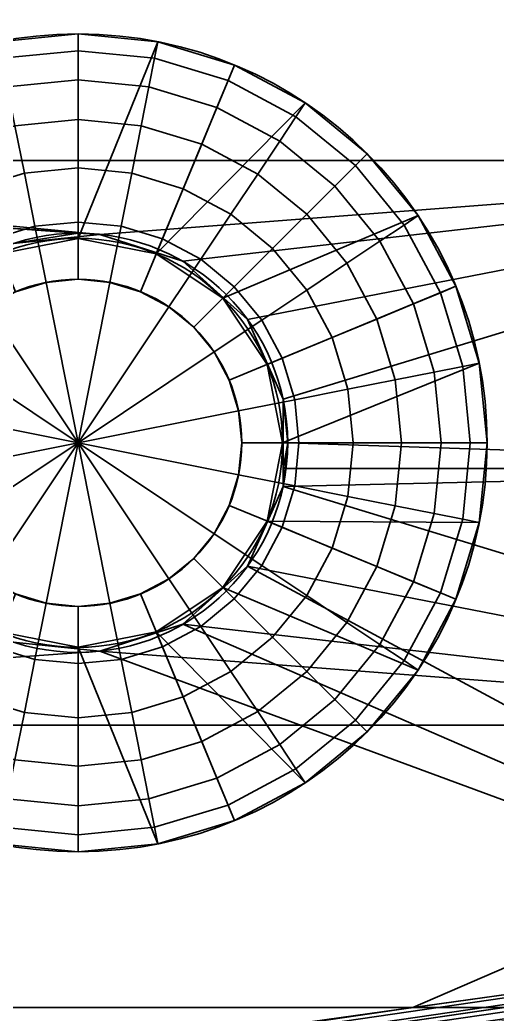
# Model space of a CAD drawing. Header units: millimetres. Extents: x 516 to 946, y 0 to 190.
# Drawn here: x 646.55 to 651.21, y 22.76 to 32.48 of the extents above; entities that cross this region are included whole.
import ezdxf

# ---------------------------------------------------------------- set-up
doc = ezdxf.new("R2010")
doc.units = ezdxf.units.MM
doc.layers.add('1', color=7, linetype='Continuous', true_color=0xffffff)

# ---------------------------------------------------------------- blocks, each defined once
blk = doc.blocks.new('UG_SURFACE_001')
at = {"layer": '1', "color": 252, "linetype": 'Continuous', "lineweight": 35}
for points in [[(141.220301, 34.119338, 3.5), (124.23677, 34.119338, 3.5), (124.23677, 31.107308, 3.5), (141.220301, 31.107308, 3.5)], [(141.220301, 31.107308, 1.5), (124.23677, 31.107308, 1.5), (124.23677, 34.119338, 1.5), (141.220301, 34.119338, 1.5)], [(124.23677, 31.107308, 3.5), (130.932659, 30.294942, 3.5), (131.780431, 30.384045, 3.5)], [(131.780431, 30.384045, 3.5), (141.220301, 31.107308, 3.5), (124.23677, 31.107308, 3.5)], [(124.23677, 31.107308, 1.5), (141.220301, 31.107308, 1.5), (131.780431, 30.384045, 1.5)], [(131.780431, 30.384045, 1.5), (130.932659, 30.294942, 1.5), (124.23677, 31.107308, 1.5)], [(141.220301, 31.107308, 3.5), (131.780431, 30.384045, 3.5), (132.591143, 30.120628, 3.5)], [(132.591143, 30.120628, 1.5), (131.780431, 30.384045, 1.5), (141.220301, 31.107308, 1.5)], [(132.591143, 30.120628, 3.5), (133.224636, 29.550236, 3.5), (141.220301, 31.107308, 3.5)], [(141.220301, 31.107308, 1.5), (133.224636, 29.550236, 1.5), (132.591143, 30.120628, 1.5)], [(141.220301, 31.107308, 3.5), (133.224636, 29.550236, 3.5), (133.571357, 28.771495, 3.5)], [(133.571357, 28.771495, 1.5), (133.224636, 29.550236, 1.5), (141.220301, 31.107308, 1.5)], [(133.571357, 28.771495, 3.5), (133.571357, 28.095275, 3.5), (141.220301, 28.095275, 3.5), (141.220301, 31.107308, 3.5)], [(133.616149, 28.345276, 1.5), (133.571357, 28.771495, 1.5), (141.220301, 31.107308, 1.5), (141.220301, 28.095275, 1.5)], [(131.780431, 30.384045, 1.5), (131.780431, 30.384045, 3.5), (130.932659, 30.294942, 3.5), (130.932659, 30.294942, 1.5)], [(132.591143, 30.120628, 1.5), (132.591143, 30.120628, 3.5), (131.780431, 30.384045, 3.5), (131.780431, 30.384045, 1.5)], [(133.224636, 29.550236, 1.5), (133.224636, 29.550236, 3.5), (132.591143, 30.120628, 3.5), (132.591143, 30.120628, 1.5)], [(133.571357, 28.771495, 1.5), (133.571357, 28.771495, 3.5), (133.224636, 29.550236, 3.5), (133.224636, 29.550236, 1.5)], [(133.571357, 28.771495, 3.5), (133.571357, 28.771495, 1.5), (133.616149, 28.345276, 1.5)], [(133.616149, 28.345276, 1.5), (133.571357, 28.095275, 3.5), (133.571357, 28.771495, 3.5)], [(133.616149, 28.345276, 1.5), (133.589879, 28.095275, 1.5), (133.571357, 28.095275, 3.5)], [(141.220301, 28.095275, 1.5), (133.589879, 28.095275, 1.5), (133.616149, 28.345276, 1.5)], [(133.571357, 27.919058, 3.5), (133.224636, 27.140316, 3.5), (141.220301, 22.821212, 3.5), (141.220301, 28.095275, 3.5)], [(141.220301, 28.095275, 1.5), (141.220301, 22.821212, 1.5), (133.224636, 27.140316, 1.5), (133.571357, 27.919058, 1.5)], [(141.220301, 28.095275, 3.5), (133.571357, 28.095275, 3.5), (133.571357, 27.919058, 3.5)], [(133.571357, 27.919058, 1.5), (133.589879, 28.095275, 1.5), (141.220301, 28.095275, 1.5)], [(133.589879, 28.095275, 1.5), (133.571357, 27.919058, 1.5), (133.571357, 27.919058, 3.5)], [(133.571357, 27.919058, 3.5), (133.571357, 28.095275, 3.5), (133.589879, 28.095275, 1.5)], [(133.224636, 27.140316, 1.5), (133.224636, 27.140316, 3.5), (133.571357, 27.919058, 3.5), (133.571357, 27.919058, 1.5)], [(141.220301, 22.821212, 3.5), (133.224636, 27.140316, 3.5), (132.591143, 26.569923, 3.5)], [(132.591143, 26.569923, 1.5), (133.224636, 27.140316, 1.5), (141.220301, 22.821212, 1.5)], [(132.591143, 26.569923, 1.5), (132.591143, 26.569923, 3.5), (133.224636, 27.140316, 3.5), (133.224636, 27.140316, 1.5)], [(132.591143, 26.569923, 3.5), (131.780431, 26.306506, 3.5), (141.220301, 22.821212, 3.5)], [(141.220301, 22.821212, 1.5), (131.780431, 26.306506, 1.5), (132.591143, 26.569923, 1.5)], [(131.780431, 26.306506, 1.5), (131.780431, 26.306506, 3.5), (132.591143, 26.569923, 3.5), (132.591143, 26.569923, 1.5)], [(124.23677, 22.821212, 3.5), (141.220301, 22.821212, 3.5), (131.780431, 26.306506, 3.5), (130.932659, 26.39561, 3.5)], [(130.932659, 26.39561, 1.5), (131.780431, 26.306506, 1.5), (141.220301, 22.821212, 1.5), (124.23677, 22.821212, 1.5)], [(130.932659, 26.39561, 1.5), (130.932659, 26.39561, 3.5), (131.780431, 26.306506, 3.5), (131.780431, 26.306506, 1.5)], [(141.220301, 22.821212, 3.5), (124.23677, 22.821212, 3.5), (124.23677, 20.059181, 3.5), (141.220301, 20.059181, 3.5)], [(141.220301, 20.059181, 1.5), (124.23677, 20.059181, 1.5), (124.23677, 22.821212, 1.5), (141.220301, 22.821212, 1.5)]]:
    blk.add_3dface(points, dxfattribs=at)
blk = doc.blocks.new('1стенка_MODEL')
at = {"layer": '1', "color": 252, "linetype": 'Continuous', "lineweight": 35, "extrusion": (0, 0, -1)}
blk.add_circle((-131.566148, 28.345276, -3.5), 2.05, dxfattribs=at)
at = {"layer": '1', "color": 252, "linetype": 'Continuous', "lineweight": 35}
blk.add_circle((131.566148, 28.345276, 1.5), 2.05, dxfattribs=at)
blk.add_blockref('UG_SURFACE_001', (0, 0), dxfattribs=at)
blk = doc.blocks.new('UG_SURFACE_005')
at = {"layer": '1', "color": 252, "linetype": 'Continuous', "lineweight": 35}
for points in [[(411.674261, 77.402897, 4.8), (7.442508, 21.037767, 4.8), (7.469615, 20.987745, 5.067878), (411.659777, 77.347077, 5.067878)], [(277.741492, 58.727622, 3.5), (260.070503, 56.263622, 3.5), (7.442508, 21.037767, 4.8), (411.674261, 77.402897, 4.8)], [(411.659777, 77.347077, 5.067878), (7.469615, 20.987745, 5.067878), (7.546807, 20.8453, 5.294975), (411.618471, 77.188112, 5.294975)], [(411.618471, 77.188112, 5.294975), (7.546807, 20.8453, 5.294975), (7.662333, 20.632116, 5.446716), (411.556661, 76.9502, 5.446716)], [(411.556661, 76.9502, 5.446716), (7.662333, 20.632116, 5.446716), (200.895414, 47.305614, 5.5), (220.703781, 50.067645, 5.5)], [(2.490418, 3.593836, 5.652241), (418.917865, 61.659507, 5.652241), (220.703781, 34.793768, 5.5), (200.895414, 32.031737, 5.5)], [(2.490418, 2.938712, 6.085787), (419.00748, 61.016876, 6.085787), (418.917865, 61.659507, 5.652241), (2.490418, 3.593836, 5.652241)], [(2.490418, 2.500972, 6.734633), (419.067353, 60.587484, 6.734633), (419.00748, 61.016876, 6.085787), (2.490418, 2.938712, 6.085787)], [(2.490418, 2.347258, 7.5), (419.088364, 60.436703, 7.5), (419.067353, 60.587484, 6.734633), (2.490418, 2.500972, 6.734633)], [(2.490418, 2.347258, 7.5), (7.683697, 3.071397, 20.8), (413.849115, 59.706151, 20.8), (419.088364, 60.436703, 15.510051)], [(419.088364, 60.436703, 15.510051), (419.088364, 60.436703, 7.5), (2.490418, 2.347258, 7.5)], [(414.080501, 59.531406, 21.294976), (413.966358, 59.668701, 21.067878), (7.581907, 3.003404, 21.067878), (7.519177, 2.860382, 21.266907)], [(7.588187, 3.007599, 21.051351), (7.581907, 3.003404, 21.067878), (413.966358, 59.668701, 21.067878)], [(413.966358, 59.668701, 21.067878), (413.849115, 59.706151, 20.8), (7.683697, 3.071397, 20.8), (7.588187, 3.007599, 21.051351)], [(414.17411, 59.315167, 21.446716), (414.080501, 59.531406, 21.294976), (7.510331, 2.840214, 21.294976), (7.485521, 2.650026, 21.418547)], [(7.519177, 2.860382, 21.266907), (7.510331, 2.840214, 21.294976), (414.080501, 59.531406, 21.294976)], [(414.232939, 59.052903, 21.500001), (414.17411, 59.315167, 21.446716), (7.479866, 2.606673, 21.446716)], [(7.485521, 2.650026, 21.418547), (7.479866, 2.606673, 21.446716), (414.17411, 59.315167, 21.446716)], [(7.479866, 2.606673, 21.446716), (7.487073, 2.406226, 21.496654), (414.232939, 59.052903, 21.500001)], [(7.487073, 2.406226, 21.496654), (7.490418, 2.337674, 21.500001), (414.232939, 59.052903, 21.500001)], [(414.232939, 59.052903, 21.500001), (7.490418, 2.337674, 21.500001), (7.490418, 1.044446, 21.500001), (414.409846, 57.784338, 21.500001)], [(124.049336, 17.297149, 3.5), (419.361919, 58.474846, 16.5), (414.409846, 57.784338, 21.500001), (7.490418, 1.044446, 21.500001)], [(419.361919, 58.474846, 16.5), (124.049336, 17.297149, 3.5), (141.220331, 19.691432, 3.5)], [(7.442508, 21.037767, 4.8), (260.070503, 56.263622, 3.5), (257.93314, 55.965591, 3.5)], [(7.442508, 21.037767, 4.8), (257.93314, 55.965591, 3.5), (240.512133, 53.536449, 3.5)], [(7.442508, 21.037767, 4.8), (240.512133, 53.536449, 3.5), (238.124758, 53.20356, 3.5)], [(7.442508, 21.037767, 4.8), (238.124758, 53.20356, 3.5), (220.703781, 50.774418, 3.5)], [(7.442508, 21.037767, 4.8), (220.703781, 50.774418, 3.5), (220.109314, 50.69153, 3.5)], [(7.442508, 21.037767, 4.8), (220.109314, 50.69153, 3.5), (200.895414, 48.012387, 3.5)], [(7.442508, 21.037767, 4.8), (200.895414, 48.012387, 3.5), (176.906765, 44.667464, 3.5)], [(7.662333, 20.632116, 5.446716), (181.975499, 44.667464, 5.5), (200.895414, 47.305614, 5.5)], [(7.442508, 21.037767, 4.8), (176.906765, 44.667464, 3.5), (161.528692, 42.523183, 3.5)], [(7.662333, 20.632116, 5.446716), (163.960055, 42.155433, 5.5), (181.975499, 44.667464, 5.5)], [(7.442508, 21.037767, 4.8), (161.528692, 42.523183, 3.5), (158.89132, 42.155433, 3.5)], [(7.442508, 21.037767, 4.8), (158.89132, 42.155433, 3.5), (141.220331, 39.691433, 3.5)], [(7.662333, 20.632116, 5.446716), (161.528692, 41.81641, 5.5), (163.960055, 42.155433, 5.5)], [(144.151688, 39.393403, 5.5), (161.528692, 41.81641, 5.5), (7.662333, 20.632116, 5.446716)], [(7.442508, 21.037767, 4.8), (141.220331, 39.691433, 3.5), (139.082953, 39.393403, 3.5)], [(139.082953, 39.393403, 3.5), (121.661969, 36.96426, 3.5), (7.442508, 21.037767, 4.8)], [(7.662333, 20.632116, 5.446716), (141.220331, 38.98466, 5.5), (144.151688, 39.393403, 5.5)], [(124.343328, 36.631372, 5.5), (141.220331, 38.98466, 5.5), (7.662333, 20.632116, 5.446716)], [(121.661969, 31.107308, 5.5), (141.220331, 31.107308, 5.5), (141.220331, 36.631372, 5.5), (124.343328, 36.631372, 5.5)], [(141.220331, 36.631372, 3.5), (141.220331, 31.107308, 3.5), (121.661969, 31.107308, 3.5), (121.661969, 36.631372, 3.5)], [(2.490418, 3.593836, 5.652241), (200.895414, 32.031737, 5.5), (194.265723, 31.107308, 5.5)], [(2.490418, 3.593836, 5.652241), (194.265723, 31.107308, 5.5), (172.664449, 28.095275, 5.5)], [(121.661969, 31.107308, 5.5), (130.932659, 30.294942, 5.5), (131.780431, 30.384045, 5.5)], [(131.780431, 30.384045, 5.5), (141.220331, 31.107308, 5.5), (121.661969, 31.107308, 5.5)], [(121.661969, 31.107308, 3.5), (141.220331, 31.107308, 3.5), (131.780431, 30.384045, 3.5), (131.566152, 30.395277, 3.5)], [(131.566152, 30.395277, 3.5), (130.932659, 30.294942, 3.5), (121.661969, 31.107308, 3.5)], [(141.220331, 31.107308, 5.5), (131.780431, 30.384045, 5.5), (132.591143, 30.120628, 5.5)], [(141.220331, 31.107308, 3.5), (132.591143, 30.120628, 3.5), (131.780431, 30.384045, 3.5)], [(132.591143, 30.120628, 5.5), (133.224636, 29.550236, 5.5), (141.220331, 31.107308, 5.5)], [(141.220331, 31.107308, 3.5), (133.224636, 29.550236, 3.5), (132.591143, 30.120628, 3.5)], [(141.220331, 31.107308, 5.5), (133.224636, 29.550236, 5.5), (133.571357, 28.771495, 5.5)], [(133.571357, 28.771495, 3.5), (133.224636, 29.550236, 3.5), (141.220331, 31.107308, 3.5)], [(133.571357, 28.771495, 5.5), (133.571357, 28.095275, 5.5), (141.220331, 28.095275, 5.5), (141.220331, 31.107308, 5.5)], [(141.220331, 31.107308, 3.5), (141.220331, 28.095275, 3.5), (133.571357, 28.095275, 3.5), (133.571357, 28.771495, 3.5)], [(130.932659, 30.294942, 5.5), (130.932659, 30.294942, 3.5), (131.566152, 30.395277, 3.5)], [(131.566152, 30.395277, 3.5), (131.780431, 30.384045, 5.5), (130.932659, 30.294942, 5.5)], [(131.566152, 30.395277, 3.5), (131.780431, 30.384045, 3.5), (131.780431, 30.384045, 5.5)], [(132.591143, 30.120628, 3.5), (132.591143, 30.120628, 5.5), (131.780431, 30.384045, 5.5), (131.780431, 30.384045, 3.5)], [(133.224636, 29.550236, 3.5), (133.224636, 29.550236, 5.5), (132.591143, 30.120628, 5.5), (132.591143, 30.120628, 3.5)], [(133.571357, 28.771495, 3.5), (133.571357, 28.771495, 5.5), (133.224636, 29.550236, 5.5), (133.224636, 29.550236, 3.5)], [(133.571357, 28.095275, 5.5), (133.571357, 28.771495, 5.5), (133.571357, 28.771495, 3.5), (133.571357, 28.095275, 3.5)], [(172.664449, 28.095275, 5.5), (161.528692, 26.542531, 5.5), (2.490418, 3.593836, 5.652241)], [(141.220331, 25.583245, 5.5), (141.220331, 28.095275, 5.5), (133.571357, 28.095275, 5.5), (133.571357, 27.919058, 5.5)], [(133.571357, 28.095275, 3.5), (133.571357, 27.919058, 3.5), (133.571357, 27.919058, 5.5), (133.571357, 28.095275, 5.5)], [(133.571357, 27.919058, 3.5), (133.571357, 28.095275, 3.5), (141.220331, 28.095275, 3.5), (141.220331, 25.583245, 3.5)], [(133.571357, 27.919058, 5.5), (133.224636, 27.140316, 5.5), (141.220331, 25.583245, 5.5)], [(133.224636, 27.140316, 3.5), (133.224636, 27.140316, 5.5), (133.571357, 27.919058, 5.5), (133.571357, 27.919058, 3.5)], [(141.220331, 25.583245, 3.5), (133.224636, 27.140316, 3.5), (133.571357, 27.919058, 3.5)], [(141.220331, 25.583245, 5.5), (133.224636, 27.140316, 5.5), (132.591143, 26.569923, 5.5)], [(132.591143, 26.569923, 3.5), (132.591143, 26.569923, 5.5), (133.224636, 27.140316, 5.5), (133.224636, 27.140316, 3.5)], [(132.591143, 26.569923, 3.5), (133.224636, 27.140316, 3.5), (141.220331, 25.583245, 3.5)], [(132.591143, 26.569923, 5.5), (131.780431, 26.306506, 5.5), (141.220331, 25.583245, 5.5)], [(131.780431, 26.306506, 3.5), (131.780431, 26.306506, 5.5), (132.591143, 26.569923, 5.5), (132.591143, 26.569923, 3.5)], [(141.220331, 25.583245, 3.5), (131.780431, 26.306506, 3.5), (132.591143, 26.569923, 3.5)], [(161.528692, 26.542531, 5.5), (154.649004, 25.583245, 5.5), (2.490418, 3.593836, 5.652241)], [(131.780431, 26.306506, 5.5), (130.932659, 26.39561, 5.5), (121.661969, 25.583245, 5.5)], [(121.661969, 25.583245, 3.5), (130.932659, 26.39561, 3.5), (131.780431, 26.306506, 3.5)], [(130.932659, 26.39561, 3.5), (130.932659, 26.39561, 5.5), (131.780431, 26.306506, 5.5), (131.780431, 26.306506, 3.5)], [(121.661969, 25.583245, 5.5), (141.220331, 25.583245, 5.5), (131.780431, 26.306506, 5.5)], [(131.780431, 26.306506, 3.5), (141.220331, 25.583245, 3.5), (121.661969, 25.583245, 3.5)], [(2.490418, 3.593836, 5.652241), (154.649004, 25.583245, 5.5), (141.220331, 23.710782, 5.5)], [(141.220331, 25.583245, 5.5), (121.661969, 25.583245, 5.5), (121.661969, 22.821212, 5.5), (134.840637, 22.821212, 5.5)], [(141.220331, 25.583245, 3.5), (141.220331, 22.821212, 3.5), (121.661969, 22.821212, 3.5), (121.661969, 25.583245, 3.5)], [(134.840637, 22.821212, 5.5), (141.220331, 23.710782, 5.5), (141.220331, 25.583245, 5.5)], [(2.490418, 3.593836, 5.652241), (141.220331, 23.710782, 5.5), (134.840637, 22.821212, 5.5)], [(2.490418, 3.593836, 5.652241), (134.840637, 22.821212, 5.5), (121.661969, 20.98361, 5.5)], [(134.840637, 22.821212, 5.5), (121.661969, 22.821212, 5.5), (121.661969, 20.98361, 5.5)], [(121.661969, 22.821212, 3.5), (141.220331, 22.821212, 3.5), (141.220331, 19.691432, 3.5), (124.049336, 17.297149, 3.5)]]:
    blk.add_3dface(points, dxfattribs=at)
blk = doc.blocks.new('4пояс_нижний_MODEL')
at = {"layer": '1', "color": 252, "linetype": 'Continuous', "lineweight": 35}
blk.add_line((2.490418, 4.366607, 5.5), (418.81217, 62.417539, 5.5), dxfattribs=at)
at = {"layer": '1', "color": 252, "linetype": 'Continuous', "lineweight": 35, "extrusion": (0, 0, -1)}
blk.add_circle((-131.566148, 28.345276, -5.5), 2.05, dxfattribs=at)
at = {"layer": '1', "color": 252, "linetype": 'Continuous', "lineweight": 35, "extrusion": (-3.29569e-16, 2.32707e-15, -1)}
blk.add_circle((-131.566148, 28.345276, -3.5), 2.05, dxfattribs=at)
at = {"layer": '1', "color": 252, "linetype": 'Continuous', "lineweight": 35}
blk.add_blockref('UG_SURFACE_005', (0, 0), dxfattribs=at)
blk = doc.blocks.new('UG_SURFACE_006')
at = {"layer": '1', "color": 252, "linetype": 'Continuous', "lineweight": 35}
for points in [[(0, 3.834946, -0.53909), (-0.748161, 3.761258, -0.53909), (-0.780361, 3.923141), (0, 4)], [(-0.765367, 1.847759), (0, 2), (0, 4), (-0.780361, 3.923141)], [(-0.780361, 3.923141, 4), (0, 4, 4), (0, 2, 4), (-0.765367, 1.847759, 4)], [(0, 4, 4), (-0.780361, 3.923141, 4), (-0.748161, 3.761258, 4.53909), (0, 3.834946, 4.53909)], [(0.748161, 3.761258, -0.53909), (0, 3.834946, -0.53909), (0, 4), (0.780361, 3.923141)], [(0.780361, 3.923141), (0, 4), (0, 2)], [(0, 2, 4), (0, 4, 4), (0.780361, 3.923141, 4)], [(0.780361, 3.923141, 4), (0, 4, 4), (0, 3.834946, 4.53909), (0.748161, 3.761258, 4.53909)], [(0, 2), (0.765367, 1.847759), (1.530734, 3.695518), (0.780361, 3.923141)], [(0.780361, 3.923141, 4), (1.530734, 3.695518, 4), (0.765367, 1.847759, 4), (0, 2, 4)], [(1.46757, 3.543028, -0.53909), (0.748161, 3.761258, -0.53909), (0.780361, 3.923141), (1.530734, 3.695518)], [(1.530734, 3.695518, 4), (0.780361, 3.923141, 4), (0.748161, 3.761258, 4.53909), (1.46757, 3.543028, 4.53909)], [(0, 3.550568, -1.025907), (-0.692681, 3.482345, -1.025907), (-0.748161, 3.761258, -0.53909), (0, 3.834946, -0.53909)], [(0, 3.834946, 4.53909), (-0.748161, 3.761258, 4.53909), (-0.692681, 3.482345, 5.025907), (0, 3.550568, 5.025907)], [(0.692681, 3.482345, -1.025907), (0, 3.550568, -1.025907), (0, 3.834946, -0.53909), (0.748161, 3.761258, -0.53909)], [(0.748161, 3.761258, 4.53909), (0, 3.834946, 4.53909), (0, 3.550568, 5.025907), (0.692681, 3.482345, 5.025907)], [(1.358744, 3.280297, -1.025907), (0.692681, 3.482345, -1.025907), (0.748161, 3.761258, -0.53909), (1.46757, 3.543028, -0.53909)], [(1.46757, 3.543028, 4.53909), (0.748161, 3.761258, 4.53909), (0.692681, 3.482345, 5.025907), (1.358744, 3.280297, 5.025907)], [(2.222281, 3.325878), (1.530734, 3.695518), (0.765367, 1.847759)], [(0.765367, 1.847759, 4), (1.530734, 3.695518, 4), (2.222281, 3.325878, 4)], [(2.130582, 3.188641, -0.53909), (1.46757, 3.543028, -0.53909), (1.530734, 3.695518), (2.222281, 3.325878)], [(2.222281, 3.325878, 4), (1.530734, 3.695518, 4), (1.46757, 3.543028, 4.53909), (2.130582, 3.188641, 4.53909)], [(0, 3.16205, -1.43446), (-0.616885, 3.101292, -1.43446), (-0.692681, 3.482345, -1.025907), (0, 3.550568, -1.025907)], [(0, 3.550568, 5.025907), (-0.692681, 3.482345, 5.025907), (-0.616885, 3.101292, 5.43446), (0, 3.16205, 5.43446)], [(0.616885, 3.101292, -1.43446), (0, 3.16205, -1.43446), (0, 3.550568, -1.025907), (0.692681, 3.482345, -1.025907)], [(0.692681, 3.482345, 5.025907), (0, 3.550568, 5.025907), (0, 3.16205, 5.43446), (0.616885, 3.101292, 5.43446)], [(1.97259, 2.952189, -1.025907), (1.358744, 3.280297, -1.025907), (1.46757, 3.543028, -0.53909), (2.130582, 3.188641, -0.53909)], [(2.130582, 3.188641, 4.53909), (1.46757, 3.543028, 4.53909), (1.358744, 3.280297, 5.025907), (1.97259, 2.952189, 5.025907)], [(1.210064, 2.921353, -1.43446), (0.616885, 3.101292, -1.43446), (0.692681, 3.482345, -1.025907), (1.358744, 3.280297, -1.025907)], [(1.358744, 3.280297, 5.025907), (0.692681, 3.482345, 5.025907), (0.616885, 3.101292, 5.43446), (1.210064, 2.921353, 5.43446)], [(0.765367, 1.847759), (1.414214, 1.414214), (2.828427, 2.828427), (2.222281, 3.325878)], [(2.222281, 3.325878, 4), (2.828427, 2.828427, 4), (1.414214, 1.414214, 4), (0.765367, 1.847759, 4)], [(2.711716, 2.711716, -0.53909), (2.130582, 3.188641, -0.53909), (2.222281, 3.325878), (2.828427, 2.828427)], [(2.828427, 2.828427, 4), (2.222281, 3.325878, 4), (2.130582, 3.188641, 4.53909), (2.711716, 2.711716, 4.53909)], [(1.756741, 2.629149, -1.43446), (1.210064, 2.921353, -1.43446), (1.358744, 3.280297, -1.025907), (1.97259, 2.952189, -1.025907)], [(1.97259, 2.952189, 5.025907), (1.358744, 3.280297, 5.025907), (1.210064, 2.921353, 5.43446), (1.756741, 2.629149, 5.43446)], [(0, 2.690134, -1.742935), (-0.524819, 2.638444, -1.742935), (-0.616885, 3.101292, -1.43446), (0, 3.16205, -1.43446)], [(0, 3.16205, 5.43446), (-0.616885, 3.101292, 5.43446), (-0.524819, 2.638444, 5.742935), (0, 2.690134, 5.742935)], [(0.524819, 2.638444, -1.742935), (0, 2.690134, -1.742935), (0, 3.16205, -1.43446), (0.616885, 3.101292, -1.43446)], [(0.616885, 3.101292, 5.43446), (0, 3.16205, 5.43446), (0, 2.690134, 5.742935), (0.524819, 2.638444, 5.742935)], [(2.510631, 2.510631, -1.025907), (1.97259, 2.952189, -1.025907), (2.130582, 3.188641, -0.53909), (2.711716, 2.711716, -0.53909)], [(2.711716, 2.711716, 4.53909), (2.130582, 3.188641, 4.53909), (1.97259, 2.952189, 5.025907), (2.510631, 2.510631, 5.025907)], [(-0.524819, 2.638444, -1.742935), (-1.02947, 2.48536, -1.742935), (-1.210064, 2.921353, -1.43446), (-0.616885, 3.101292, -1.43446)], [(-0.616885, 3.101292, 5.43446), (-1.210064, 2.921353, 5.43446), (-1.02947, 2.48536, 5.742935), (-0.524819, 2.638444, 5.742935)], [(1.02947, 2.48536, -1.742935), (0.524819, 2.638444, -1.742935), (0.616885, 3.101292, -1.43446), (1.210064, 2.921353, -1.43446)], [(1.210064, 2.921353, 5.43446), (0.616885, 3.101292, 5.43446), (0.524819, 2.638444, 5.742935), (1.02947, 2.48536, 5.742935)], [(1.494559, 2.236765, -1.742935), (1.02947, 2.48536, -1.742935), (1.210064, 2.921353, -1.43446), (1.756741, 2.629149, -1.43446)], [(1.756741, 2.629149, 5.43446), (1.210064, 2.921353, 5.43446), (1.02947, 2.48536, 5.742935), (1.494559, 2.236765, 5.742935)], [(2.235907, 2.235907, -1.43446), (1.756741, 2.629149, -1.43446), (1.97259, 2.952189, -1.025907), (2.510631, 2.510631, -1.025907)], [(2.510631, 2.510631, 5.025907), (1.97259, 2.952189, 5.025907), (1.756741, 2.629149, 5.43446), (2.235907, 2.235907, 5.43446)], [(3.325878, 2.222281), (2.828427, 2.828427), (1.414214, 1.414214)], [(1.414214, 1.414214, 4), (2.828427, 2.828427, 4), (3.325878, 2.222281, 4)], [(3.188641, 2.130582, -0.53909), (2.711716, 2.711716, -0.53909), (2.828427, 2.828427), (3.325878, 2.222281)], [(3.325878, 2.222281, 4), (2.828427, 2.828427, 4), (2.711716, 2.711716, 4.53909), (3.188641, 2.130582, 4.53909)], [(-0.421398, 2.118513, -1.934864), (-0.826603, 1.995595, -1.934864), (-1.02947, 2.48536, -1.742935), (-0.524819, 2.638444, -1.742935)], [(-0.524819, 2.638444, 5.742935), (-1.02947, 2.48536, 5.742935), (-0.826603, 1.995595, 5.934864), (-0.421398, 2.118513, 5.934864)], [(0, 2.160017, -1.934864), (-0.421398, 2.118513, -1.934864), (-0.524819, 2.638444, -1.742935), (0, 2.690134, -1.742935)], [(0, 2.690134, 5.742935), (-0.524819, 2.638444, 5.742935), (-0.421398, 2.118513, 5.934864), (0, 2.160017, 5.934864)], [(0.421398, 2.118513, -1.934864), (0, 2.160017, -1.934864), (0, 2.690134, -1.742935), (0.524819, 2.638444, -1.742935)], [(0.524819, 2.638444, 5.742935), (0, 2.690134, 5.742935), (0, 2.160017, 5.934864), (0.421398, 2.118513, 5.934864)], [(0.826603, 1.995595, -1.934864), (0.421398, 2.118513, -1.934864), (0.524819, 2.638444, -1.742935), (1.02947, 2.48536, -1.742935)], [(1.02947, 2.48536, 5.742935), (0.524819, 2.638444, 5.742935), (0.421398, 2.118513, 5.934864), (0.826603, 1.995595, 5.934864)], [(1.902212, 1.902212, -1.742935), (1.494559, 2.236765, -1.742935), (1.756741, 2.629149, -1.43446), (2.235907, 2.235907, -1.43446)], [(2.235907, 2.235907, 5.43446), (1.756741, 2.629149, 5.43446), (1.494559, 2.236765, 5.742935), (1.902212, 1.902212, 5.742935)], [(2.952189, 1.97259, -1.025907), (2.510631, 2.510631, -1.025907), (2.711716, 2.711716, -0.53909), (3.188641, 2.130582, -0.53909)], [(3.188641, 2.130582, 4.53909), (2.711716, 2.711716, 4.53909), (2.510631, 2.510631, 5.025907), (2.952189, 1.97259, 5.025907)], [(1.200041, 1.795988, -1.934864), (0.826603, 1.995595, -1.934864), (1.02947, 2.48536, -1.742935), (1.494559, 2.236765, -1.742935)], [(1.494559, 2.236765, 5.742935), (1.02947, 2.48536, 5.742935), (0.826603, 1.995595, 5.934864), (1.200041, 1.795988, 5.934864)], [(2.629149, 1.756741, -1.43446), (2.235907, 2.235907, -1.43446), (2.510631, 2.510631, -1.025907), (2.952189, 1.97259, -1.025907)], [(2.952189, 1.97259, 5.025907), (2.510631, 2.510631, 5.025907), (2.235907, 2.235907, 5.43446), (2.629149, 1.756741, 5.43446)], [(0, 1.6, -2), (-0.312145, 1.569256, -2), (-0.421398, 2.118513, -1.934864), (0, 2.160017, -1.934864)], [(0, 2.160017, 5.934864), (-0.421398, 2.118513, 5.934864), (-0.312145, 1.569256, 6), (0, 1.6, 6)], [(0.312145, 1.569256, -2), (0, 1.6, -2), (0, 2.160017, -1.934864), (0.421398, 2.118513, -1.934864)], [(0.421398, 2.118513, 5.934864), (0, 2.160017, 5.934864), (0, 1.6, 6), (0.312145, 1.569256, 6)], [(1.527363, 1.527363, -1.934864), (1.200041, 1.795988, -1.934864), (1.494559, 2.236765, -1.742935), (1.902212, 1.902212, -1.742935)], [(1.902212, 1.902212, 5.742935), (1.494559, 2.236765, 5.742935), (1.200041, 1.795988, 5.934864), (1.527363, 1.527363, 5.934864)], [(1.414214, 1.414214), (1.847759, 0.765367), (3.695518, 1.530734), (3.325878, 2.222281)], [(3.325878, 2.222281, 4), (3.695518, 1.530734, 4), (1.847759, 0.765367, 4), (1.414214, 1.414214, 4)], [(2.236765, 1.494559, -1.742935), (1.902212, 1.902212, -1.742935), (2.235907, 2.235907, -1.43446), (2.629149, 1.756741, -1.43446)], [(2.629149, 1.756741, 5.43446), (2.235907, 2.235907, 5.43446), (1.902212, 1.902212, 5.742935), (2.236765, 1.494559, 5.742935)], [(3.543028, 1.46757, -0.53909), (3.188641, 2.130582, -0.53909), (3.325878, 2.222281), (3.695518, 1.530734)], [(3.695518, 1.530734, 4), (3.325878, 2.222281, 4), (3.188641, 2.130582, 4.53909), (3.543028, 1.46757, 4.53909)], [(-0.312145, 1.569256, -2), (-0.612293, 1.478207, -2), (-0.826603, 1.995595, -1.934864), (-0.421398, 2.118513, -1.934864)], [(-0.421398, 2.118513, 5.934864), (-0.826603, 1.995595, 5.934864), (-0.612293, 1.478207, 6), (-0.312145, 1.569256, 6)], [(0.612293, 1.478207, -2), (0.312145, 1.569256, -2), (0.421398, 2.118513, -1.934864), (0.826603, 1.995595, -1.934864)], [(0.826603, 1.995595, 5.934864), (0.421398, 2.118513, 5.934864), (0.312145, 1.569256, 6), (0.612293, 1.478207, 6)], [(3.280297, 1.358744, -1.025907), (2.952189, 1.97259, -1.025907), (3.188641, 2.130582, -0.53909), (3.543028, 1.46757, -0.53909)], [(3.543028, 1.46757, 4.53909), (3.188641, 2.130582, 4.53909), (2.952189, 1.97259, 5.025907), (3.280297, 1.358744, 5.025907)], [(-0.765367, 1.847759), (-0.765367, 1.847759, 4), (0, 2, 4), (0, 2)], [(0, 2), (0, 2, 4), (0.765367, 1.847759, 4), (0.765367, 1.847759)], [(0.888912, 1.330351, -2), (0.612293, 1.478207, -2), (0.826603, 1.995595, -1.934864), (1.200041, 1.795988, -1.934864)], [(1.200041, 1.795988, 5.934864), (0.826603, 1.995595, 5.934864), (0.612293, 1.478207, 6), (0.888912, 1.330351, 6)], [(2.921353, 1.210064, -1.43446), (2.629149, 1.756741, -1.43446), (2.952189, 1.97259, -1.025907), (3.280297, 1.358744, -1.025907)], [(3.280297, 1.358744, 5.025907), (2.952189, 1.97259, 5.025907), (2.629149, 1.756741, 5.43446), (2.921353, 1.210064, 5.43446)], [(1.795988, 1.200041, -1.934864), (1.527363, 1.527363, -1.934864), (1.902212, 1.902212, -1.742935), (2.236765, 1.494559, -1.742935)], [(2.236765, 1.494559, 5.742935), (1.902212, 1.902212, 5.742935), (1.527363, 1.527363, 5.934864), (1.795988, 1.200041, 5.934864)], [(0.765367, 1.847759), (0.765367, 1.847759, 4), (1.414214, 1.414214, 4), (1.414214, 1.414214)], [(1.131371, 1.131371, -2), (0.888912, 1.330351, -2), (1.200041, 1.795988, -1.934864), (1.527363, 1.527363, -1.934864)], [(1.527363, 1.527363, 5.934864), (1.200041, 1.795988, 5.934864), (0.888912, 1.330351, 6), (1.131371, 1.131371, 6)], [(2.48536, 1.02947, -1.742935), (2.236765, 1.494559, -1.742935), (2.629149, 1.756741, -1.43446), (2.921353, 1.210064, -1.43446)], [(2.921353, 1.210064, 5.43446), (2.629149, 1.756741, 5.43446), (2.236765, 1.494559, 5.742935), (2.48536, 1.02947, 5.742935)], [(-0.888912, 1.330351, -2), (-0.612293, 1.478207, -2), (-0.312145, 1.569256, -2), (0, 0, -2)], [(-0.312145, 1.569256, 6), (-0.612293, 1.478207, 6), (-0.888912, 1.330351, 6), (0, 0, 6)], [(-0.312145, 1.569256, -2), (0, 1.6, -2), (0.312145, 1.569256, -2), (0, 0, -2)], [(0.312145, 1.569256, 6), (0, 1.6, 6), (-0.312145, 1.569256, 6), (0, 0, 6)], [(0.312145, 1.569256, -2), (0.612293, 1.478207, -2), (0.888912, 1.330351, -2), (0, 0, -2)], [(0.888912, 1.330351, 6), (0.612293, 1.478207, 6), (0.312145, 1.569256, 6), (0, 0, 6)], [(1.330351, 0.888912, -2), (1.131371, 1.131371, -2), (1.527363, 1.527363, -1.934864), (1.795988, 1.200041, -1.934864)], [(1.795988, 1.200041, 5.934864), (1.527363, 1.527363, 5.934864), (1.131371, 1.131371, 6), (1.330351, 0.888912, 6)], [(1.995595, 0.826603, -1.934864), (1.795988, 1.200041, -1.934864), (2.236765, 1.494559, -1.742935), (2.48536, 1.02947, -1.742935)], [(2.48536, 1.02947, 5.742935), (2.236765, 1.494559, 5.742935), (1.795988, 1.200041, 5.934864), (1.995595, 0.826603, 5.934864)], [(3.923141, 0.780361), (3.695518, 1.530734), (1.847759, 0.765367), (2, 0)], [(2, 0, 4), (1.847759, 0.765367, 4), (3.695518, 1.530734, 4), (3.923141, 0.780361, 4)], [(3.482345, 0.692681, -1.025907), (3.280297, 1.358744, -1.025907), (3.543028, 1.46757, -0.53909), (3.761258, 0.748161, -0.53909)], [(3.761258, 0.748161, 4.53909), (3.543028, 1.46757, 4.53909), (3.280297, 1.358744, 5.025907), (3.482345, 0.692681, 5.025907)], [(3.761258, 0.748161, -0.53909), (3.543028, 1.46757, -0.53909), (3.695518, 1.530734), (3.923141, 0.780361)], [(3.923141, 0.780361, 4), (3.695518, 1.530734, 4), (3.543028, 1.46757, 4.53909), (3.761258, 0.748161, 4.53909)], [(1.414214, 1.414214), (1.414214, 1.414214, 4), (1.847759, 0.765367, 4), (1.847759, 0.765367)], [(-1.330351, 0.888912, -2), (-1.131371, 1.131371, -2), (-0.888912, 1.330351, -2), (0, 0, -2)], [(-0.888912, 1.330351, 6), (-1.131371, 1.131371, 6), (-1.330351, 0.888912, 6), (0, 0, 6)], [(0.888912, 1.330351, -2), (1.131371, 1.131371, -2), (1.330351, 0.888912, -2), (0, 0, -2)], [(1.330351, 0.888912, 6), (1.131371, 1.131371, 6), (0.888912, 1.330351, 6), (0, 0, 6)], [(3.101292, 0.616885, -1.43446), (2.921353, 1.210064, -1.43446), (3.280297, 1.358744, -1.025907), (3.482345, 0.692681, -1.025907)], [(3.482345, 0.692681, 5.025907), (3.280297, 1.358744, 5.025907), (2.921353, 1.210064, 5.43446), (3.101292, 0.616885, 5.43446)], [(1.478207, 0.612293, -2), (1.330351, 0.888912, -2), (1.795988, 1.200041, -1.934864), (1.995595, 0.826603, -1.934864)], [(1.995595, 0.826603, 5.934864), (1.795988, 1.200041, 5.934864), (1.330351, 0.888912, 6), (1.478207, 0.612293, 6)], [(2.638444, 0.524819, -1.742935), (2.48536, 1.02947, -1.742935), (2.921353, 1.210064, -1.43446), (3.101292, 0.616885, -1.43446)], [(3.101292, 0.616885, 5.43446), (2.921353, 1.210064, 5.43446), (2.48536, 1.02947, 5.742935), (2.638444, 0.524819, 5.742935)], [(2.118513, 0.421398, -1.934864), (1.995595, 0.826603, -1.934864), (2.48536, 1.02947, -1.742935), (2.638444, 0.524819, -1.742935)], [(2.638444, 0.524819, 5.742935), (2.48536, 1.02947, 5.742935), (1.995595, 0.826603, 5.934864), (2.118513, 0.421398, 5.934864)], [(0, 0, -2), (-1.569256, 0.312145, -2), (-1.478207, 0.612293, -2), (-1.330351, 0.888912, -2)], [(-1.330351, 0.888912, 6), (-1.478207, 0.612293, 6), (-1.569256, 0.312145, 6), (0, 0, 6)], [(1.330351, 0.888912, -2), (1.478207, 0.612293, -2), (1.569256, 0.312145, -2), (0, 0, -2)], [(1.569256, 0.312145, 6), (1.478207, 0.612293, 6), (1.330351, 0.888912, 6), (0, 0, 6)], [(1.569256, 0.312145, -2), (1.478207, 0.612293, -2), (1.995595, 0.826603, -1.934864), (2.118513, 0.421398, -1.934864)], [(2.118513, 0.421398, 5.934864), (1.995595, 0.826603, 5.934864), (1.478207, 0.612293, 6), (1.569256, 0.312145, 6)], [(2, 0), (4, 0), (3.923141, 0.780361)], [(3.923141, 0.780361, 4), (4, 0, 4), (2, 0, 4)], [(3.834946, 0, -0.53909), (3.761258, 0.748161, -0.53909), (3.923141, 0.780361), (4, 0)], [(4, 0, 4), (3.923141, 0.780361, 4), (3.761258, 0.748161, 4.53909), (3.834946, 0, 4.53909)], [(1.847759, 0.765367), (1.847759, 0.765367, 4), (2, 0, 4), (2, 0)], [(3.16205, 0, -1.43446), (3.101292, 0.616885, -1.43446), (3.482345, 0.692681, -1.025907), (3.550568, 0, -1.025907)], [(3.550568, 0, 5.025907), (3.482345, 0.692681, 5.025907), (3.101292, 0.616885, 5.43446), (3.16205, 0, 5.43446)], [(3.550568, 0, -1.025907), (3.482345, 0.692681, -1.025907), (3.761258, 0.748161, -0.53909), (3.834946, 0, -0.53909)], [(3.834946, 0, 4.53909), (3.761258, 0.748161, 4.53909), (3.482345, 0.692681, 5.025907), (3.550568, 0, 5.025907)], [(2.690134, 0, -1.742935), (2.638444, 0.524819, -1.742935), (3.101292, 0.616885, -1.43446), (3.16205, 0, -1.43446)], [(3.16205, 0, 5.43446), (3.101292, 0.616885, 5.43446), (2.638444, 0.524819, 5.742935), (2.690134, 0, 5.742935)], [(2.160017, 0, -1.934864), (2.118513, 0.421398, -1.934864), (2.638444, 0.524819, -1.742935), (2.690134, 0, -1.742935)], [(2.690134, 0, 5.742935), (2.638444, 0.524819, 5.742935), (2.118513, 0.421398, 5.934864), (2.160017, 0, 5.934864)], [(1.6, 0, -2), (1.569256, 0.312145, -2), (2.118513, 0.421398, -1.934864), (2.160017, 0, -1.934864)], [(2.160017, 0, 5.934864), (2.118513, 0.421398, 5.934864), (1.569256, 0.312145, 6), (1.6, 0, 6)], [(-1.569256, -0.312145, -2), (-1.6, 0, -2), (-1.569256, 0.312145, -2), (0, 0, -2)], [(-1.569256, 0.312145, 6), (-1.6, 0, 6), (-1.569256, -0.312145, 6), (0, 0, 6)], [(1.569256, 0.312145, -2), (1.6, 0, -2), (1.569256, -0.312145, -2), (0, 0, -2)], [(1.569256, -0.312145, 6), (1.6, 0, 6), (1.569256, 0.312145, 6), (0, 0, 6)], [(-1.330351, -0.888912, -2), (-1.478207, -0.612293, -2), (-1.569256, -0.312145, -2), (0, 0, -2)], [(0, 0, 6), (-1.569256, -0.312145, 6), (-1.478207, -0.612293, 6), (-1.330351, -0.888912, 6)], [(-0.888912, -1.330351, -2), (-1.131371, -1.131371, -2), (-1.330351, -0.888912, -2), (0, 0, -2)], [(-1.330351, -0.888912, 6), (-1.131371, -1.131371, 6), (-0.888912, -1.330351, 6), (0, 0, 6)], [(-0.312145, -1.569256, -2), (-0.612293, -1.478207, -2), (-0.888912, -1.330351, -2), (0, 0, -2)], [(-0.888912, -1.330351, 6), (-0.612293, -1.478207, 6), (-0.312145, -1.569256, 6), (0, 0, 6)], [(0.312145, -1.569256, -2), (0, -1.6, -2), (-0.312145, -1.569256, -2), (0, 0, -2)], [(-0.312145, -1.569256, 6), (0, -1.6, 6), (0.312145, -1.569256, 6), (0, 0, 6)], [(1.569256, -0.312145, -2), (1.478207, -0.612293, -2), (1.330351, -0.888912, -2), (0, 0, -2)], [(1.330351, -0.888912, -2), (1.131371, -1.131371, -2), (0.888912, -1.330351, -2), (0, 0, -2)], [(0.888912, -1.330351, -2), (0.612293, -1.478207, -2), (0.312145, -1.569256, -2), (0, 0, -2)], [(0.312145, -1.569256, 6), (0.612293, -1.478207, 6), (0.888912, -1.330351, 6), (0, 0, 6)], [(0.888912, -1.330351, 6), (1.131371, -1.131371, 6), (1.330351, -0.888912, 6), (0, 0, 6)], [(1.330351, -0.888912, 6), (1.478207, -0.612293, 6), (1.569256, -0.312145, 6), (0, 0, 6)], [(1.569256, -0.312145, -2), (1.6, 0, -2), (2.160017, 0, -1.934864), (2.118513, -0.421398, -1.934864)], [(2.118513, -0.421398, 5.934864), (2.160017, 0, 5.934864), (1.6, 0, 6), (1.569256, -0.312145, 6)], [(3.923141, -0.780361), (4, 0), (2, 0), (1.847759, -0.765367)], [(2, 0), (2, 0, 4), (1.847759, -0.765367, 4), (1.847759, -0.765367)], [(1.847759, -0.765367, 4), (2, 0, 4), (4, 0, 4), (3.923141, -0.780361, 4)], [(2.118513, -0.421398, -1.934864), (2.160017, 0, -1.934864), (2.690134, 0, -1.742935), (2.638444, -0.524819, -1.742935)], [(2.638444, -0.524819, 5.742935), (2.690134, 0, 5.742935), (2.160017, 0, 5.934864), (2.118513, -0.421398, 5.934864)], [(2.638444, -0.524819, -1.742935), (2.690134, 0, -1.742935), (3.16205, 0, -1.43446), (3.101292, -0.616885, -1.43446)], [(3.101292, -0.616885, 5.43446), (3.16205, 0, 5.43446), (2.690134, 0, 5.742935), (2.638444, -0.524819, 5.742935)], [(3.101292, -0.616885, -1.43446), (3.16205, 0, -1.43446), (3.550568, 0, -1.025907), (3.482345, -0.692681, -1.025907)], [(3.482345, -0.692681, 5.025907), (3.550568, 0, 5.025907), (3.16205, 0, 5.43446), (3.101292, -0.616885, 5.43446)], [(3.482345, -0.692681, -1.025907), (3.550568, 0, -1.025907), (3.834946, 0, -0.53909), (3.761258, -0.748161, -0.53909)], [(3.761258, -0.748161, 4.53909), (3.834946, 0, 4.53909), (3.550568, 0, 5.025907), (3.482345, -0.692681, 5.025907)], [(3.761258, -0.748161, -0.53909), (3.834946, 0, -0.53909), (4, 0), (3.923141, -0.780361)], [(3.923141, -0.780361, 4), (4, 0, 4), (3.834946, 0, 4.53909), (3.761258, -0.748161, 4.53909)], [(1.478207, -0.612293, -2), (1.569256, -0.312145, -2), (2.118513, -0.421398, -1.934864), (1.995595, -0.826603, -1.934864)], [(1.995595, -0.826603, 5.934864), (2.118513, -0.421398, 5.934864), (1.569256, -0.312145, 6), (1.478207, -0.612293, 6)], [(1.995595, -0.826603, -1.934864), (2.118513, -0.421398, -1.934864), (2.638444, -0.524819, -1.742935), (2.48536, -1.02947, -1.742935)], [(2.48536, -1.02947, 5.742935), (2.638444, -0.524819, 5.742935), (2.118513, -0.421398, 5.934864), (1.995595, -0.826603, 5.934864)], [(2.48536, -1.02947, -1.742935), (2.638444, -0.524819, -1.742935), (3.101292, -0.616885, -1.43446), (2.921353, -1.210064, -1.43446)], [(2.921353, -1.210064, 5.43446), (3.101292, -0.616885, 5.43446), (2.638444, -0.524819, 5.742935), (2.48536, -1.02947, 5.742935)], [(1.330351, -0.888912, -2), (1.478207, -0.612293, -2), (1.995595, -0.826603, -1.934864), (1.795988, -1.200041, -1.934864)], [(1.795988, -1.200041, 5.934864), (1.995595, -0.826603, 5.934864), (1.478207, -0.612293, 6), (1.330351, -0.888912, 6)], [(2.921353, -1.210064, -1.43446), (3.101292, -0.616885, -1.43446), (3.482345, -0.692681, -1.025907), (3.280297, -1.358744, -1.025907)], [(3.280297, -1.358744, 5.025907), (3.482345, -0.692681, 5.025907), (3.101292, -0.616885, 5.43446), (2.921353, -1.210064, 5.43446)], [(3.325878, -2.222281), (3.695518, -1.530734), (1.847759, -0.765367), (1.414214, -1.414214)], [(1.847759, -0.765367), (1.847759, -0.765367, 4), (1.414214, -1.414214, 4), (1.414214, -1.414214)], [(1.414214, -1.414214, 4), (1.847759, -0.765367, 4), (3.695518, -1.530734, 4), (3.325878, -2.222281, 4)], [(1.847759, -0.765367), (3.695518, -1.530734), (3.923141, -0.780361)], [(3.923141, -0.780361, 4), (3.695518, -1.530734, 4), (1.847759, -0.765367, 4)], [(3.280297, -1.358744, -1.025907), (3.482345, -0.692681, -1.025907), (3.761258, -0.748161, -0.53909), (3.543028, -1.46757, -0.53909)], [(3.543028, -1.46757, 4.53909), (3.761258, -0.748161, 4.53909), (3.482345, -0.692681, 5.025907), (3.280297, -1.358744, 5.025907)], [(3.543028, -1.46757, -0.53909), (3.761258, -0.748161, -0.53909), (3.923141, -0.780361), (3.695518, -1.530734)], [(3.695518, -1.530734, 4), (3.923141, -0.780361, 4), (3.761258, -0.748161, 4.53909), (3.543028, -1.46757, 4.53909)], [(1.795988, -1.200041, -1.934864), (1.995595, -0.826603, -1.934864), (2.48536, -1.02947, -1.742935), (2.236765, -1.494559, -1.742935)], [(2.236765, -1.494559, 5.742935), (2.48536, -1.02947, 5.742935), (1.995595, -0.826603, 5.934864), (1.795988, -1.200041, 5.934864)], [(1.131371, -1.131371, -2), (1.330351, -0.888912, -2), (1.795988, -1.200041, -1.934864), (1.527363, -1.527363, -1.934864)], [(1.527363, -1.527363, 5.934864), (1.795988, -1.200041, 5.934864), (1.330351, -0.888912, 6), (1.131371, -1.131371, 6)], [(2.236765, -1.494559, -1.742935), (2.48536, -1.02947, -1.742935), (2.921353, -1.210064, -1.43446), (2.629149, -1.756741, -1.43446)], [(2.629149, -1.756741, 5.43446), (2.921353, -1.210064, 5.43446), (2.48536, -1.02947, 5.742935), (2.236765, -1.494559, 5.742935)], [(0.888912, -1.330351, -2), (1.131371, -1.131371, -2), (1.527363, -1.527363, -1.934864), (1.200041, -1.795988, -1.934864)], [(1.200041, -1.795988, 5.934864), (1.527363, -1.527363, 5.934864), (1.131371, -1.131371, 6), (0.888912, -1.330351, 6)], [(1.527363, -1.527363, -1.934864), (1.795988, -1.200041, -1.934864), (2.236765, -1.494559, -1.742935), (1.902212, -1.902212, -1.742935)], [(1.902212, -1.902212, 5.742935), (2.236765, -1.494559, 5.742935), (1.795988, -1.200041, 5.934864), (1.527363, -1.527363, 5.934864)], [(2.629149, -1.756741, -1.43446), (2.921353, -1.210064, -1.43446), (3.280297, -1.358744, -1.025907), (2.952189, -1.97259, -1.025907)], [(2.952189, -1.97259, 5.025907), (3.280297, -1.358744, 5.025907), (2.921353, -1.210064, 5.43446), (2.629149, -1.756741, 5.43446)], [(0.612293, -1.478207, -2), (0.888912, -1.330351, -2), (1.200041, -1.795988, -1.934864), (0.826603, -1.995595, -1.934864)], [(0.826603, -1.995595, 5.934864), (1.200041, -1.795988, 5.934864), (0.888912, -1.330351, 6), (0.612293, -1.478207, 6)], [(2.952189, -1.97259, -1.025907), (3.280297, -1.358744, -1.025907), (3.543028, -1.46757, -0.53909), (3.188641, -2.130582, -0.53909)], [(3.188641, -2.130582, 4.53909), (3.543028, -1.46757, 4.53909), (3.280297, -1.358744, 5.025907), (2.952189, -1.97259, 5.025907)], [(2.222281, -3.325878), (2.828427, -2.828427), (1.414214, -1.414214), (0.765367, -1.847759)], [(1.414214, -1.414214), (1.414214, -1.414214, 4), (0.765367, -1.847759, 4), (0.765367, -1.847759)], [(0.765367, -1.847759, 4), (1.414214, -1.414214, 4), (2.828427, -2.828427, 4), (2.222281, -3.325878, 4)], [(1.414214, -1.414214), (2.828427, -2.828427), (3.325878, -2.222281)], [(3.325878, -2.222281, 4), (2.828427, -2.828427, 4), (1.414214, -1.414214, 4)], [(-0.612293, -1.478207, -2), (-0.312145, -1.569256, -2), (-0.421398, -2.118513, -1.934864), (-0.826603, -1.995595, -1.934864)], [(-0.826603, -1.995595, 5.934864), (-0.421398, -2.118513, 5.934864), (-0.312145, -1.569256, 6), (-0.612293, -1.478207, 6)], [(0.312145, -1.569256, -2), (0.612293, -1.478207, -2), (0.826603, -1.995595, -1.934864), (0.421398, -2.118513, -1.934864)], [(0.421398, -2.118513, 5.934864), (0.826603, -1.995595, 5.934864), (0.612293, -1.478207, 6), (0.312145, -1.569256, 6)], [(1.200041, -1.795988, -1.934864), (1.527363, -1.527363, -1.934864), (1.902212, -1.902212, -1.742935), (1.494559, -2.236765, -1.742935)], [(1.494559, -2.236765, 5.742935), (1.902212, -1.902212, 5.742935), (1.527363, -1.527363, 5.934864), (1.200041, -1.795988, 5.934864)], [(1.902212, -1.902212, -1.742935), (2.236765, -1.494559, -1.742935), (2.629149, -1.756741, -1.43446), (2.235907, -2.235907, -1.43446)], [(2.235907, -2.235907, 5.43446), (2.629149, -1.756741, 5.43446), (2.236765, -1.494559, 5.742935), (1.902212, -1.902212, 5.742935)], [(3.188641, -2.130582, -0.53909), (3.543028, -1.46757, -0.53909), (3.695518, -1.530734), (3.325878, -2.222281)], [(3.325878, -2.222281, 4), (3.695518, -1.530734, 4), (3.543028, -1.46757, 4.53909), (3.188641, -2.130582, 4.53909)], [(-0.312145, -1.569256, -2), (0, -1.6, -2), (0, -2.160017, -1.934864), (-0.421398, -2.118513, -1.934864)], [(-0.421398, -2.118513, 5.934864), (0, -2.160017, 5.934864), (0, -1.6, 6), (-0.312145, -1.569256, 6)], [(0, -1.6, -2), (0.312145, -1.569256, -2), (0.421398, -2.118513, -1.934864), (0, -2.160017, -1.934864)], [(0, -2.160017, 5.934864), (0.421398, -2.118513, 5.934864), (0.312145, -1.569256, 6), (0, -1.6, 6)], [(-0.780361, -3.923141), (0, -4), (0, -2), (-0.765367, -1.847759)], [(-0.765367, -1.847759, 4), (0, -2, 4), (0, -4, 4), (-0.780361, -3.923141, 4)], [(0, -2), (0, -2, 4), (-0.765367, -1.847759, 4), (-0.765367, -1.847759)], [(0.780361, -3.923141), (1.530734, -3.695518), (0.765367, -1.847759), (0, -2)], [(0.765367, -1.847759), (0.765367, -1.847759, 4), (0, -2, 4), (0, -2)], [(0, -2, 4), (0.765367, -1.847759, 4), (1.530734, -3.695518, 4), (0.780361, -3.923141, 4)], [(0.765367, -1.847759), (1.530734, -3.695518), (2.222281, -3.325878)], [(2.222281, -3.325878, 4), (1.530734, -3.695518, 4), (0.765367, -1.847759, 4)], [(0.826603, -1.995595, -1.934864), (1.200041, -1.795988, -1.934864), (1.494559, -2.236765, -1.742935), (1.02947, -2.48536, -1.742935)], [(1.02947, -2.48536, 5.742935), (1.494559, -2.236765, 5.742935), (1.200041, -1.795988, 5.934864), (0.826603, -1.995595, 5.934864)], [(2.235907, -2.235907, -1.43446), (2.629149, -1.756741, -1.43446), (2.952189, -1.97259, -1.025907), (2.510631, -2.510631, -1.025907)], [(2.510631, -2.510631, 5.025907), (2.952189, -1.97259, 5.025907), (2.629149, -1.756741, 5.43446), (2.235907, -2.235907, 5.43446)], [(1.494559, -2.236765, -1.742935), (1.902212, -1.902212, -1.742935), (2.235907, -2.235907, -1.43446), (1.756741, -2.629149, -1.43446)], [(1.756741, -2.629149, 5.43446), (2.235907, -2.235907, 5.43446), (1.902212, -1.902212, 5.742935), (1.494559, -2.236765, 5.742935)], [(-0.826603, -1.995595, -1.934864), (-0.421398, -2.118513, -1.934864), (-0.524819, -2.638444, -1.742935), (-1.02947, -2.48536, -1.742935)], [(-1.02947, -2.48536, 5.742935), (-0.524819, -2.638444, 5.742935), (-0.421398, -2.118513, 5.934864), (-0.826603, -1.995595, 5.934864)], [(0, -2), (0, -4), (0.780361, -3.923141)], [(0.780361, -3.923141, 4), (0, -4, 4), (0, -2, 4)], [(0.421398, -2.118513, -1.934864), (0.826603, -1.995595, -1.934864), (1.02947, -2.48536, -1.742935), (0.524819, -2.638444, -1.742935)], [(0.524819, -2.638444, 5.742935), (1.02947, -2.48536, 5.742935), (0.826603, -1.995595, 5.934864), (0.421398, -2.118513, 5.934864)], [(2.510631, -2.510631, -1.025907), (2.952189, -1.97259, -1.025907), (3.188641, -2.130582, -0.53909), (2.711716, -2.711716, -0.53909)], [(2.711716, -2.711716, 4.53909), (3.188641, -2.130582, 4.53909), (2.952189, -1.97259, 5.025907), (2.510631, -2.510631, 5.025907)], [(-0.421398, -2.118513, -1.934864), (0, -2.160017, -1.934864), (0, -2.690134, -1.742935), (-0.524819, -2.638444, -1.742935)], [(-0.524819, -2.638444, 5.742935), (0, -2.690134, 5.742935), (0, -2.160017, 5.934864), (-0.421398, -2.118513, 5.934864)], [(0, -2.160017, -1.934864), (0.421398, -2.118513, -1.934864), (0.524819, -2.638444, -1.742935), (0, -2.690134, -1.742935)], [(0, -2.690134, 5.742935), (0.524819, -2.638444, 5.742935), (0.421398, -2.118513, 5.934864), (0, -2.160017, 5.934864)], [(2.711716, -2.711716, -0.53909), (3.188641, -2.130582, -0.53909), (3.325878, -2.222281), (2.828427, -2.828427)], [(2.828427, -2.828427, 4), (3.325878, -2.222281, 4), (3.188641, -2.130582, 4.53909), (2.711716, -2.711716, 4.53909)], [(1.02947, -2.48536, -1.742935), (1.494559, -2.236765, -1.742935), (1.756741, -2.629149, -1.43446), (1.210064, -2.921353, -1.43446)], [(1.210064, -2.921353, 5.43446), (1.756741, -2.629149, 5.43446), (1.494559, -2.236765, 5.742935), (1.02947, -2.48536, 5.742935)], [(1.756741, -2.629149, -1.43446), (2.235907, -2.235907, -1.43446), (2.510631, -2.510631, -1.025907), (1.97259, -2.952189, -1.025907)], [(1.97259, -2.952189, 5.025907), (2.510631, -2.510631, 5.025907), (2.235907, -2.235907, 5.43446), (1.756741, -2.629149, 5.43446)], [(-1.02947, -2.48536, -1.742935), (-0.524819, -2.638444, -1.742935), (-0.616885, -3.101292, -1.43446), (-1.210064, -2.921353, -1.43446)], [(-1.210064, -2.921353, 5.43446), (-0.616885, -3.101292, 5.43446), (-0.524819, -2.638444, 5.742935), (-1.02947, -2.48536, 5.742935)], [(0.524819, -2.638444, -1.742935), (1.02947, -2.48536, -1.742935), (1.210064, -2.921353, -1.43446), (0.616885, -3.101292, -1.43446)], [(0.616885, -3.101292, 5.43446), (1.210064, -2.921353, 5.43446), (1.02947, -2.48536, 5.742935), (0.524819, -2.638444, 5.742935)], [(1.97259, -2.952189, -1.025907), (2.510631, -2.510631, -1.025907), (2.711716, -2.711716, -0.53909), (2.130582, -3.188641, -0.53909)], [(2.130582, -3.188641, 4.53909), (2.711716, -2.711716, 4.53909), (2.510631, -2.510631, 5.025907), (1.97259, -2.952189, 5.025907)], [(-0.524819, -2.638444, -1.742935), (0, -2.690134, -1.742935), (0, -3.16205, -1.43446), (-0.616885, -3.101292, -1.43446)], [(-0.616885, -3.101292, 5.43446), (0, -3.16205, 5.43446), (0, -2.690134, 5.742935), (-0.524819, -2.638444, 5.742935)], [(0, -2.690134, -1.742935), (0.524819, -2.638444, -1.742935), (0.616885, -3.101292, -1.43446), (0, -3.16205, -1.43446)], [(0, -3.16205, 5.43446), (0.616885, -3.101292, 5.43446), (0.524819, -2.638444, 5.742935), (0, -2.690134, 5.742935)], [(1.210064, -2.921353, -1.43446), (1.756741, -2.629149, -1.43446), (1.97259, -2.952189, -1.025907), (1.358744, -3.280297, -1.025907)], [(1.358744, -3.280297, 5.025907), (1.97259, -2.952189, 5.025907), (1.756741, -2.629149, 5.43446), (1.210064, -2.921353, 5.43446)], [(2.130582, -3.188641, -0.53909), (2.711716, -2.711716, -0.53909), (2.828427, -2.828427), (2.222281, -3.325878)], [(2.222281, -3.325878, 4), (2.828427, -2.828427, 4), (2.711716, -2.711716, 4.53909), (2.130582, -3.188641, 4.53909)], [(0.616885, -3.101292, -1.43446), (1.210064, -2.921353, -1.43446), (1.358744, -3.280297, -1.025907), (0.692681, -3.482345, -1.025907)], [(0.692681, -3.482345, 5.025907), (1.358744, -3.280297, 5.025907), (1.210064, -2.921353, 5.43446), (0.616885, -3.101292, 5.43446)], [(1.358744, -3.280297, -1.025907), (1.97259, -2.952189, -1.025907), (2.130582, -3.188641, -0.53909), (1.46757, -3.543028, -0.53909)], [(1.46757, -3.543028, 4.53909), (2.130582, -3.188641, 4.53909), (1.97259, -2.952189, 5.025907), (1.358744, -3.280297, 5.025907)], [(-0.616885, -3.101292, -1.43446), (0, -3.16205, -1.43446), (0, -3.550568, -1.025907), (-0.692681, -3.482345, -1.025907)], [(-0.692681, -3.482345, 5.025907), (0, -3.550568, 5.025907), (0, -3.16205, 5.43446), (-0.616885, -3.101292, 5.43446)], [(0, -3.16205, -1.43446), (0.616885, -3.101292, -1.43446), (0.692681, -3.482345, -1.025907), (0, -3.550568, -1.025907)], [(0, -3.550568, 5.025907), (0.692681, -3.482345, 5.025907), (0.616885, -3.101292, 5.43446), (0, -3.16205, 5.43446)], [(1.46757, -3.543028, -0.53909), (2.130582, -3.188641, -0.53909), (2.222281, -3.325878), (1.530734, -3.695518)], [(1.530734, -3.695518, 4), (2.222281, -3.325878, 4), (2.130582, -3.188641, 4.53909), (1.46757, -3.543028, 4.53909)], [(0.692681, -3.482345, -1.025907), (1.358744, -3.280297, -1.025907), (1.46757, -3.543028, -0.53909), (0.748161, -3.761258, -0.53909)], [(0.748161, -3.761258, 4.53909), (1.46757, -3.543028, 4.53909), (1.358744, -3.280297, 5.025907), (0.692681, -3.482345, 5.025907)], [(-0.692681, -3.482345, -1.025907), (0, -3.550568, -1.025907), (0, -3.834946, -0.53909), (-0.748161, -3.761258, -0.53909)], [(-0.748161, -3.761258, 4.53909), (0, -3.834946, 4.53909), (0, -3.550568, 5.025907), (-0.692681, -3.482345, 5.025907)], [(0, -3.550568, -1.025907), (0.692681, -3.482345, -1.025907), (0.748161, -3.761258, -0.53909), (0, -3.834946, -0.53909)], [(0, -3.834946, 4.53909), (0.748161, -3.761258, 4.53909), (0.692681, -3.482345, 5.025907), (0, -3.550568, 5.025907)], [(0.748161, -3.761258, -0.53909), (1.46757, -3.543028, -0.53909), (1.530734, -3.695518), (0.780361, -3.923141)], [(0.780361, -3.923141, 4), (1.530734, -3.695518, 4), (1.46757, -3.543028, 4.53909), (0.748161, -3.761258, 4.53909)], [(-0.748161, -3.761258, -0.53909), (0, -3.834946, -0.53909), (0, -4), (-0.780361, -3.923141)], [(-0.780361, -3.923141, 4), (0, -4, 4), (0, -3.834946, 4.53909), (-0.748161, -3.761258, 4.53909)], [(0, -3.834946, -0.53909), (0.748161, -3.761258, -0.53909), (0.780361, -3.923141), (0, -4)], [(0, -4, 4), (0.780361, -3.923141, 4), (0.748161, -3.761258, 4.53909), (0, -3.834946, 4.53909)]]:
    blk.add_3dface(points, dxfattribs=at)
blk = doc.blocks.new('заклёпка9(4-10-1)_заклёпанная_MODEL')
at = {"layer": '1', "color": 252, "linetype": 'Continuous', "lineweight": 35, "extrusion": (0, 0, -1)}
for centre, radius in [((0, 0), 4), ((0, 0, -4), 4), ((0, 0), 2), ((0, 0, -4), 2), ((0, 0, -6), 1.6), ((0, 0, 2), 1.6)]:
    blk.add_circle(centre, radius, dxfattribs=at)
at = {"layer": '1', "color": 252, "linetype": 'Continuous', "lineweight": 35}
blk.add_blockref('UG_SURFACE_006', (0, 0), dxfattribs=at)

msp = doc.modelspace()

# ---------------------------------------------------------------- block references
at = {"layer": '1', "color": 163, "linetype": 'Continuous', "lineweight": 70}
for name, p in [('1стенка_MODEL', (515.550342, 0)), ('4пояс_нижний_MODEL', (515.550342, 0)), ('заклёпка9(4-10-1)_заклёпанная_MODEL', (647.11649, 28.345276, 1.5))]:
    msp.add_blockref(name, p, dxfattribs=at)

doc.saveas('drawing.dxf')
